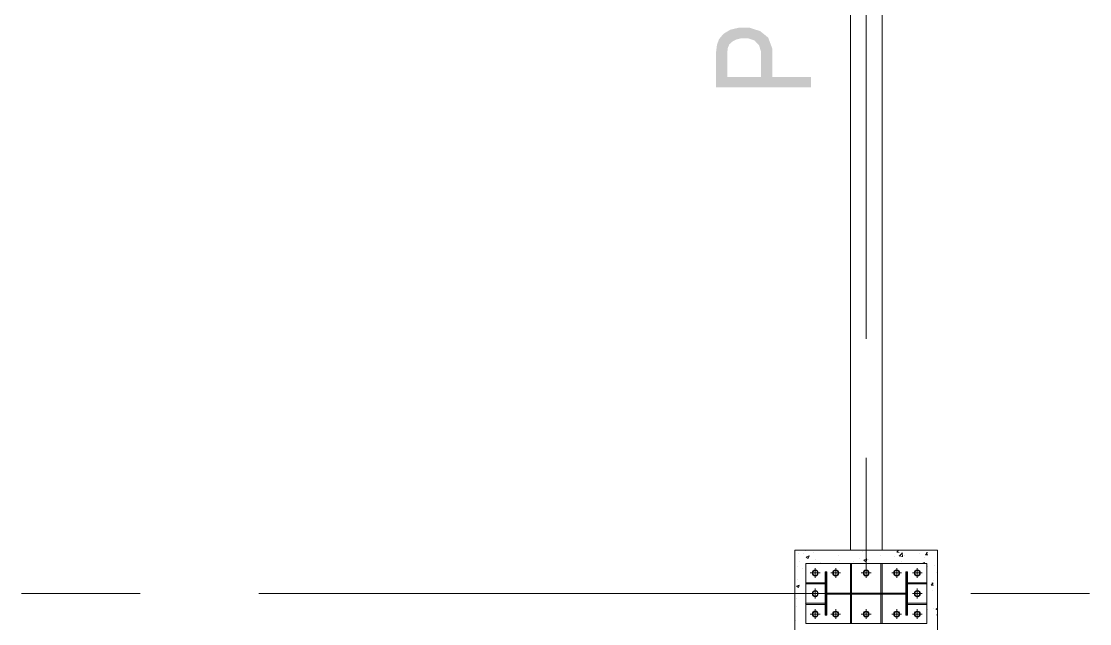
# Model space of a CAD drawing. Header units: millimetres. Extents: x 51.5 to 74.8, y 0.8 to 17.2.
# Drawn here: x 54.22 to 55.103, y 12.925 to 13.422 of the extents above; entities that cross this region are included whole.
import ezdxf

# ---------------------------------------------------------------- set-up
doc = ezdxf.new("R2010")
doc.units = ezdxf.units.MM
doc.layers.add('PDF_Geomertry', color=7, linetype='Continuous')
doc.layers.add('PDF_Solid Fills', color=7, linetype='Continuous')

msp = doc.modelspace()

# ---------------------------------------------------------------- hatches: boundary and pattern name
at = {"layer": 'PDF_Solid Fills', "transparency": 33554559}
h = msp.add_hatch(color=256, dxfattribs=at)
h.paths.add_polyline_path([(54.87301, 13.36786), (54.79454, 13.36786), (54.79454, 13.39217), (54.79454, 13.39634), (54.79538, 13.40272), (54.79607, 13.40481), (54.79704, 13.40758), (54.80079, 13.41203), (54.80357, 13.4137), (54.80635, 13.41536), (54.81315, 13.41703), (54.81718, 13.41703), (54.82246, 13.41703), (54.83107, 13.41425), (54.8344, 13.41161), (54.83774, 13.40884), (54.84121, 13.39953), (54.84121, 13.39286), (54.84121, 13.37634), (54.87301, 13.37634)])
h.paths.add_polyline_path([(54.8319, 13.37634), (54.8319, 13.393), (54.8319, 13.39703), (54.8301, 13.40272), (54.82829, 13.40453), (54.82649, 13.40647), (54.82121, 13.40828), (54.8176, 13.40828), (54.81524, 13.40828), (54.81121, 13.40731), (54.80954, 13.40647), (54.80801, 13.4055), (54.80565, 13.40342), (54.8051, 13.40203), (54.8044, 13.40078), (54.80385, 13.3962), (54.80385, 13.39286), (54.80385, 13.37634)])

# ---------------------------------------------------------------- linework, layer by layer
at = {"layer": 'PDF_Geomertry', "lineweight": 0}
for points in [[(54.90565, 13.82925), (54.90565, 12.9855)], [(54.9319, 13.82925), (54.9319, 12.9855)], [(54.91871, 13.15995), (54.91871, 13.6505)], [(54.91871, 12.9637), (54.91871, 13.06175)], [(54.8626, 12.983), (54.8626, 12.983)], [(54.86593, 12.9855), (54.86593, 12.9855)], [(54.86676, 12.98231), (54.86676, 12.98231)], [(54.86885, 12.98495), (54.86885, 12.98495)], [(54.8751, 12.98342), (54.8751, 12.98342)], [(54.87982, 12.98536), (54.87982, 12.98536)], [(54.88774, 12.98509), (54.88774, 12.98509)], [(54.89107, 12.9855), (54.89107, 12.9855)], [(54.89121, 12.9855), (54.89121, 12.9855)], [(54.91329, 12.98536), (54.91329, 12.9855)], [(54.91426, 12.9855), (54.91426, 12.9855)], [(54.91551, 12.98425), (54.91551, 12.98425)], [(54.92135, 12.9855), (54.92135, 12.9855)], [(54.92204, 12.9855), (54.92204, 12.9855)], [(54.93051, 12.98133), (54.93051, 12.98133)], [(54.94607, 12.98356), (54.94399, 12.9837), (54.94551, 12.9855)], [(54.9451, 12.98342), (54.94468, 12.9855)], [(54.94607, 12.98036), (54.94871, 12.98314)], [(54.9476, 12.9837), (54.9476, 12.9837)], [(54.94885, 12.97995), (54.94843, 12.98314)], [(54.95024, 12.98133), (54.95024, 12.98133)], [(54.96274, 12.983), (54.96274, 12.983)], [(54.96982, 12.98147), (54.96788, 12.98161), (54.9694, 12.98356)], [(54.96899, 12.98133), (54.96857, 12.98342)], [(54.9776, 12.98522), (54.9776, 12.98522)], [(54.9776, 12.98495), (54.9776, 12.98495)], [(54.85982, 12.98092), (54.85982, 12.98092)], [(54.86343, 12.9762), (54.86343, 12.9762)], [(54.86913, 12.97967), (54.87079, 12.97856), (54.87149, 12.98064)], [(54.86926, 12.97981), (54.87149, 12.98078)], [(54.87676, 12.97759), (54.87676, 12.97759)], [(54.88038, 12.97439), (54.88038, 12.97439)], [(54.88121, 12.9755), (54.88121, 12.9755)], [(54.89621, 12.98092), (54.89621, 12.98092)], [(54.89649, 12.97675), (54.89649, 12.97675)], [(54.89899, 12.97481), (54.89899, 12.97481)], [(54.89996, 12.97481), (54.89996, 12.97481)], [(54.90329, 12.97439), (54.90329, 12.97439)], [(54.90746, 12.97439), (54.90746, 12.97439)], [(54.90829, 12.97592), (54.90829, 12.97592)], [(54.91329, 12.97884), (54.91329, 12.97884)], [(54.9169, 12.97717), (54.91926, 12.97814)], [(54.9169, 12.97703), (54.91857, 12.97592), (54.91926, 12.97786)], [(54.92093, 12.97759), (54.92093, 12.97759)], [(54.92635, 12.97439), (54.92635, 12.97439)], [(54.9419, 12.98022), (54.9419, 12.98022)], [(54.94593, 12.98064), (54.94885, 12.98022)], [(54.9476, 12.97606), (54.9476, 12.97606)], [(54.94954, 12.97439), (54.94954, 12.97439)], [(54.96357, 12.97439), (54.96357, 12.97439)], [(54.96399, 12.97467), (54.96399, 12.97467)], [(54.96468, 12.97453), (54.96704, 12.97536)], [(54.96663, 12.97439), (54.9669, 12.97522)], [(54.96704, 12.97925), (54.96704, 12.97925)], [(54.97496, 12.97272), (54.97496, 12.97272)], [(54.9776, 12.97453), (54.9776, 12.97453)], [(54.85982, 12.97008), (54.85982, 12.97008)], [(54.86218, 12.97189), (54.86218, 12.97189)], [(54.86635, 12.97036), (54.86635, 12.97036)], [(54.86871, 12.9662), (54.86871, 12.9662)], [(54.86871, 12.96397), (54.86871, 12.96397)], [(54.87246, 12.96661), (54.88065, 12.96661)], [(54.87663, 12.96259), (54.87663, 12.97064)], [(54.88468, 12.96661), (54.88565, 12.96758)], [(54.88468, 12.96731), (54.8851, 12.96758)], [(54.88468, 12.96606), (54.88607, 12.96731)], [(54.88468, 12.9655), (54.88607, 12.96675)], [(54.88468, 12.96495), (54.88607, 12.9662)], [(54.88468, 12.96425), (54.88607, 12.96564)], [(54.88468, 12.9637), (54.88607, 12.96509)], [(54.88468, 12.96314), (54.88607, 12.96439)], [(54.88468, 12.96259), (54.88607, 12.96384)], [(54.88468, 12.96189), (54.88607, 12.96328)], [(54.88954, 12.96661), (54.8976, 12.96661)], [(54.89357, 12.96259), (54.89357, 12.97064)], [(54.91468, 12.96661), (54.92288, 12.96661)], [(54.91871, 12.96259), (54.91871, 12.97064)], [(54.94801, 12.96661), (54.93982, 12.96661)], [(54.94399, 12.96259), (54.94399, 12.97064)], [(54.95149, 12.96647), (54.9526, 12.96758)], [(54.95149, 12.96703), (54.95204, 12.96758)], [(54.95149, 12.96578), (54.95274, 12.96717)], [(54.95149, 12.96522), (54.95274, 12.96647)], [(54.95149, 12.96467), (54.95274, 12.96592)], [(54.95149, 12.96411), (54.95274, 12.96536)], [(54.95149, 12.96342), (54.95274, 12.96481)], [(54.95149, 12.96286), (54.95274, 12.96425)], [(54.95149, 12.96231), (54.95274, 12.96356)], [(54.96496, 12.96661), (54.9569, 12.96661)], [(54.96093, 12.96259), (54.96093, 12.97064)], [(54.96982, 12.97175), (54.96982, 12.97175)], [(54.9769, 12.96731), (54.9769, 12.96731)], [(54.9776, 12.96675), (54.9776, 12.96675)], [(54.9776, 12.9637), (54.9776, 12.9637)], [(54.85982, 12.95939), (54.85982, 12.95939)], [(54.85982, 12.95759), (54.85982, 12.95759)], [(54.86107, 12.95578), (54.86343, 12.95661)], [(54.86107, 12.95564), (54.86274, 12.95453), (54.86343, 12.95647)], [(54.86176, 12.96078), (54.86176, 12.96078)], [(54.86871, 12.96231), (54.86871, 12.96231)], [(54.86871, 12.95536), (54.86871, 12.95536)], [(54.88468, 12.96134), (54.88607, 12.96272)], [(54.88468, 12.96078), (54.88607, 12.96203)], [(54.88468, 12.96022), (54.88607, 12.96147)], [(54.88468, 12.95967), (54.88607, 12.96092)], [(54.88468, 12.95897), (54.88607, 12.96036)], [(54.88468, 12.95842), (54.88607, 12.95981)], [(54.88468, 12.95786), (54.88607, 12.95911)], [(54.88468, 12.95731), (54.88607, 12.95856)], [(54.88468, 12.95661), (54.88607, 12.958)], [(54.88468, 12.95606), (54.88607, 12.95745)], [(54.88468, 12.9555), (54.88607, 12.95675)], [(54.88468, 12.95495), (54.88607, 12.9562)], [(54.88468, 12.95425), (54.88607, 12.95564)], [(54.88468, 12.9537), (54.88607, 12.95509)], [(54.95149, 12.96175), (54.95274, 12.963)], [(54.95149, 12.96106), (54.95274, 12.96245)], [(54.95149, 12.9605), (54.95274, 12.96189)], [(54.95149, 12.95995), (54.95274, 12.9612)], [(54.95149, 12.95939), (54.95274, 12.96064)], [(54.95149, 12.95884), (54.95274, 12.96009)], [(54.95149, 12.95814), (54.95274, 12.95953)], [(54.95149, 12.95759), (54.95274, 12.95897)], [(54.95149, 12.95703), (54.95274, 12.95828)], [(54.95149, 12.95647), (54.95274, 12.95772)], [(54.95149, 12.95578), (54.95274, 12.95717)], [(54.95149, 12.95522), (54.95274, 12.95661)], [(54.95149, 12.95467), (54.95274, 12.95592)], [(54.95149, 12.95411), (54.95274, 12.95536)], [(54.95149, 12.95342), (54.95274, 12.95481)], [(54.96885, 12.95661), (54.96885, 12.95661)], [(54.9744, 12.95647), (54.97246, 12.95661), (54.97413, 12.95856)], [(54.97357, 12.95633), (54.97315, 12.95842)], [(54.97454, 12.96064), (54.97454, 12.96064)], [(54.9776, 12.95633), (54.9776, 12.95633)], [(54.31857, 12.94953), (54.22038, 12.94953)], [(54.90718, 12.94953), (54.41663, 12.94953)], [(54.85982, 12.9487), (54.85982, 12.9487)], [(54.85982, 12.94564), (54.85982, 12.94564)], [(54.86135, 12.94981), (54.86135, 12.94981)], [(54.86149, 12.94578), (54.86149, 12.94578)], [(54.86871, 12.94675), (54.86871, 12.94675)], [(54.87246, 12.94953), (54.88065, 12.94953)], [(54.87663, 12.9537), (54.87663, 12.9455)], [(54.88468, 12.95314), (54.88607, 12.95439)], [(54.88468, 12.95259), (54.88607, 12.95384)], [(54.88468, 12.95203), (54.88607, 12.95328)], [(54.88468, 12.95134), (54.88607, 12.95272)], [(54.88468, 12.95078), (54.88607, 12.95217)], [(54.88468, 12.95022), (54.88607, 12.95147)], [(54.88468, 12.94967), (54.88607, 12.95092)], [(54.88468, 12.94897), (54.88607, 12.95036)], [(54.88468, 12.94786), (54.88607, 12.94911), (54.8869, 12.94995)], [(54.88468, 12.94842), (54.88607, 12.94981), (54.88621, 12.94995)], [(54.88468, 12.94731), (54.88607, 12.94856)], [(54.88468, 12.94675), (54.88607, 12.948)], [(54.88468, 12.94606), (54.88607, 12.94745)], [(54.88468, 12.9455), (54.88607, 12.94675)], [(54.88468, 12.94495), (54.88607, 12.9462)], [(54.88468, 12.94439), (54.88607, 12.94564)], [(54.88663, 12.94911), (54.88746, 12.94995)], [(54.88718, 12.94911), (54.88801, 12.94995)], [(54.88788, 12.94911), (54.88857, 12.94995)], [(54.88843, 12.94911), (54.88926, 12.94995)], [(54.88899, 12.94911), (54.88982, 12.94995)], [(54.88954, 12.94911), (54.89038, 12.94995)], [(54.89024, 12.94911), (54.89093, 12.94995)], [(54.89079, 12.94911), (54.89149, 12.94995)], [(54.89135, 12.94911), (54.89218, 12.94995)], [(54.8919, 12.94911), (54.89274, 12.94995)], [(54.89246, 12.94911), (54.89329, 12.94995)], [(54.89315, 12.94911), (54.89385, 12.94995)], [(54.89371, 12.94911), (54.89454, 12.94995)], [(54.89426, 12.94911), (54.8951, 12.94995)], [(54.89482, 12.94911), (54.89565, 12.94995)], [(54.89551, 12.94911), (54.89621, 12.94995)], [(54.89607, 12.94911), (54.8969, 12.94995)], [(54.89663, 12.94911), (54.89746, 12.94995)], [(54.89718, 12.94911), (54.89801, 12.94995)], [(54.89788, 12.94911), (54.89857, 12.94995)], [(54.89843, 12.94911), (54.89913, 12.94995)], [(54.89899, 12.94911), (54.89982, 12.94995)], [(54.89954, 12.94911), (54.90038, 12.94995)], [(54.9001, 12.94911), (54.90093, 12.94995)], [(54.90079, 12.94911), (54.90149, 12.94995)], [(54.90135, 12.94911), (54.90218, 12.94995)], [(54.9019, 12.94911), (54.90274, 12.94995)], [(54.90246, 12.94911), (54.90329, 12.94995)], [(54.90315, 12.94911), (54.90385, 12.94995)], [(54.90371, 12.94911), (54.9044, 12.94995)], [(54.90426, 12.94911), (54.9051, 12.94995)], [(54.90482, 12.94911), (54.90565, 12.94995)], [(54.90551, 12.94911), (54.90621, 12.94995)], [(54.90607, 12.94911), (54.90676, 12.94995)], [(54.90663, 12.94911), (54.90746, 12.94995)], [(54.90718, 12.94911), (54.90801, 12.94995)], [(54.90774, 12.94911), (54.90857, 12.94995)], [(54.90843, 12.94911), (54.90913, 12.94995)], [(54.90899, 12.94911), (54.90982, 12.94995)], [(54.90954, 12.94911), (54.91038, 12.94995)], [(54.9101, 12.94911), (54.91093, 12.94995)], [(54.91079, 12.94911), (54.91149, 12.94995)], [(54.91135, 12.94911), (54.91204, 12.94995)], [(54.9119, 12.94911), (54.91274, 12.94995)], [(54.91246, 12.94911), (54.91329, 12.94995)], [(54.91301, 12.94911), (54.91385, 12.94995)], [(54.91371, 12.94911), (54.9144, 12.94995)], [(54.91426, 12.94911), (54.9151, 12.94995)], [(54.91482, 12.94911), (54.91565, 12.94995)], [(54.91538, 12.94911), (54.91621, 12.94995)], [(54.91607, 12.94911), (54.91676, 12.94995)], [(54.91663, 12.94911), (54.91746, 12.94995)], [(54.91718, 12.94911), (54.91801, 12.94995)], [(54.91774, 12.94911), (54.91857, 12.94995)], [(54.91843, 12.94911), (54.91913, 12.94995)], [(54.91899, 12.94911), (54.91968, 12.94995)], [(54.91954, 12.94911), (54.92038, 12.94995)], [(54.9201, 12.94911), (54.92093, 12.94995)], [(54.92065, 12.94911), (54.92149, 12.94995)], [(54.92135, 12.94911), (54.92204, 12.94995)], [(54.9219, 12.94911), (54.92274, 12.94995)], [(54.92246, 12.94911), (54.92329, 12.94995)], [(54.92301, 12.94911), (54.92385, 12.94995)], [(54.92371, 12.94911), (54.9244, 12.94995)], [(54.92426, 12.94911), (54.92496, 12.94995)], [(54.92482, 12.94911), (54.92565, 12.94995)], [(54.92538, 12.94911), (54.92621, 12.94995)], [(54.92607, 12.94911), (54.92676, 12.94995)], [(54.92663, 12.94911), (54.92732, 12.94995)], [(54.92718, 12.94911), (54.92801, 12.94995)], [(54.92774, 12.94911), (54.92857, 12.94995)], [(54.92829, 12.94911), (54.92913, 12.94995)], [(54.92899, 12.94911), (54.92968, 12.94995)], [(54.92954, 12.94911), (54.93038, 12.94995)], [(54.9301, 12.94911), (54.93093, 12.94995)], [(54.93065, 12.94911), (54.93149, 12.94995)], [(54.93135, 12.94911), (54.93204, 12.94995)], [(54.9319, 12.94911), (54.9326, 12.94995)], [(54.93246, 12.94911), (54.93329, 12.94995)], [(54.93301, 12.94911), (54.93385, 12.94995)], [(54.93371, 12.94911), (54.9344, 12.94995)], [(54.93426, 12.94911), (54.93496, 12.94995)], [(54.93482, 12.94911), (54.93565, 12.94995)], [(54.93538, 12.94911), (54.93621, 12.94995)], [(54.93593, 12.94911), (54.93676, 12.94995)], [(54.93663, 12.94911), (54.93732, 12.94995)], [(54.93718, 12.94911), (54.93801, 12.94995)], [(54.93774, 12.94911), (54.93857, 12.94995)], [(54.93829, 12.94911), (54.93913, 12.94995)], [(54.93899, 12.94911), (54.93968, 12.94995)], [(54.93954, 12.94911), (54.94024, 12.94995)], [(54.9401, 12.94911), (54.94093, 12.94995)], [(54.94065, 12.94911), (54.94149, 12.94995)], [(54.94121, 12.94911), (54.94204, 12.94995)], [(54.9419, 12.94911), (54.9426, 12.94995)], [(54.94246, 12.94911), (54.94329, 12.94995)], [(54.94301, 12.94911), (54.94385, 12.94995)], [(54.94357, 12.94911), (54.9444, 12.94995)], [(54.94426, 12.94911), (54.94496, 12.94995)], [(54.94482, 12.94911), (54.94565, 12.94995)], [(54.94538, 12.94911), (54.94621, 12.94995)], [(54.94593, 12.94911), (54.94676, 12.94995)], [(54.94663, 12.94911), (54.94732, 12.94995)], [(54.94718, 12.94911), (54.94788, 12.94995)], [(54.94774, 12.94911), (54.94857, 12.94995)], [(54.94829, 12.94911), (54.94913, 12.94995)], [(54.94885, 12.94911), (54.94968, 12.94995)], [(54.94954, 12.94911), (54.95024, 12.94995)], [(54.9501, 12.94911), (54.95093, 12.94995)], [(54.95065, 12.94911), (54.95149, 12.94995), (54.95274, 12.95134)], [(54.95121, 12.94911), (54.95149, 12.94939), (54.95274, 12.95064)], [(54.95149, 12.95286), (54.95274, 12.95425)], [(54.95149, 12.95231), (54.95274, 12.95356)], [(54.95149, 12.95175), (54.95274, 12.953)], [(54.95149, 12.9512), (54.95274, 12.95245)], [(54.95149, 12.9505), (54.95274, 12.95189)], [(54.95149, 12.94884), (54.95274, 12.95009)], [(54.95149, 12.94814), (54.95274, 12.94953)], [(54.95149, 12.94759), (54.95274, 12.94897)], [(54.95149, 12.94703), (54.95274, 12.94828)], [(54.95149, 12.94647), (54.95274, 12.94772)], [(54.95149, 12.94592), (54.95274, 12.94717)], [(54.95149, 12.94522), (54.95274, 12.94661)], [(54.95149, 12.94467), (54.95274, 12.94592)], [(54.96496, 12.94953), (54.9569, 12.94953)], [(54.96093, 12.9537), (54.96093, 12.9455)], [(54.96885, 12.948), (54.96885, 12.948)], [(54.97357, 12.95217), (54.97357, 12.95217)], [(54.9776, 12.953), (54.9776, 12.953)], [(54.9776, 12.94856), (54.9776, 12.94856)], [(55.10343, 12.94953), (55.00524, 12.94953)], [(54.85982, 12.94189), (54.85996, 12.94189)], [(54.85982, 12.93786), (54.85982, 12.93786)], [(54.86093, 12.9387), (54.86093, 12.9387)], [(54.86815, 12.94161), (54.86815, 12.94161)], [(54.86871, 12.94467), (54.86871, 12.94467)], [(54.88468, 12.9437), (54.88607, 12.94508)], [(54.88468, 12.94314), (54.88607, 12.94453)], [(54.88468, 12.94259), (54.88607, 12.94384)], [(54.88468, 12.94203), (54.88607, 12.94328)], [(54.88468, 12.94134), (54.88607, 12.94272)], [(54.88468, 12.94078), (54.88607, 12.94217)], [(54.88468, 12.94022), (54.88607, 12.94147)], [(54.88468, 12.93967), (54.88607, 12.94092)], [(54.88468, 12.93911), (54.88607, 12.94036)], [(54.88468, 12.93842), (54.88607, 12.93981)], [(54.88468, 12.93786), (54.88607, 12.93911)], [(54.88468, 12.93731), (54.88607, 12.93856)], [(54.88468, 12.93675), (54.88607, 12.938)], [(54.88468, 12.93606), (54.88607, 12.93745)], [(54.88468, 12.9355), (54.88607, 12.93689)], [(54.95149, 12.94411), (54.95274, 12.94536)], [(54.95149, 12.94356), (54.95274, 12.94481)], [(54.95149, 12.94286), (54.95274, 12.94425)], [(54.95149, 12.94231), (54.95274, 12.9437)], [(54.95149, 12.94175), (54.95274, 12.943)], [(54.95149, 12.9412), (54.95274, 12.94245)], [(54.95149, 12.9405), (54.95274, 12.94189)], [(54.95149, 12.93995), (54.95274, 12.94134)], [(54.95149, 12.93939), (54.95274, 12.94064)], [(54.95149, 12.93884), (54.95274, 12.94009)], [(54.95149, 12.93828), (54.95274, 12.93953)], [(54.95149, 12.93759), (54.95274, 12.93897)], [(54.95149, 12.93703), (54.95274, 12.93828)], [(54.95149, 12.93647), (54.95274, 12.93772)], [(54.95149, 12.93592), (54.95274, 12.93717)], [(54.97454, 12.93717), (54.97454, 12.93717)], [(54.97635, 12.93689), (54.9776, 12.93606)], [(54.97649, 12.93703), (54.9776, 12.93745)], [(54.9776, 12.94217), (54.9776, 12.94217)], [(54.9776, 12.93717), (54.9776, 12.93717)], [(54.86871, 12.93481), (54.86871, 12.93481)], [(54.86871, 12.93384), (54.86871, 12.93384)], [(54.86871, 12.93064), (54.86871, 12.93064)], [(54.87246, 12.93258), (54.88065, 12.93258)], [(54.87663, 12.93661), (54.87663, 12.92856)], [(54.88468, 12.93495), (54.88607, 12.9362)], [(54.88468, 12.93439), (54.88607, 12.93564)], [(54.88468, 12.9337), (54.88607, 12.93509)], [(54.88468, 12.93314), (54.88607, 12.93453)], [(54.88468, 12.93258), (54.88607, 12.93384)], [(54.88468, 12.93203), (54.88607, 12.93328)], [(54.88496, 12.93161), (54.88607, 12.93272)], [(54.88551, 12.93161), (54.88607, 12.93217)], [(54.88954, 12.93258), (54.8976, 12.93258)], [(54.89357, 12.93661), (54.89357, 12.92856)], [(54.91468, 12.93258), (54.92288, 12.93258)], [(54.91871, 12.93661), (54.91871, 12.92856)], [(54.94801, 12.93258), (54.93982, 12.93258)], [(54.94399, 12.93661), (54.94399, 12.92856)], [(54.95149, 12.93522), (54.95274, 12.93661)], [(54.95149, 12.93467), (54.95274, 12.93606)], [(54.95149, 12.93411), (54.95274, 12.93536)], [(54.95149, 12.93356), (54.95274, 12.93481)], [(54.95149, 12.93286), (54.95274, 12.93425)], [(54.95149, 12.93231), (54.95274, 12.9337)], [(54.95149, 12.93175), (54.95274, 12.933)], [(54.9519, 12.93161), (54.95274, 12.93245)], [(54.95246, 12.93161), (54.95274, 12.93189)], [(54.96496, 12.93258), (54.9569, 12.93258)], [(54.96093, 12.93661), (54.96093, 12.92856)], [(54.96885, 12.93606), (54.96885, 12.93606)], [(54.96968, 12.9362), (54.96968, 12.9362)], [(54.9776, 12.93161), (54.97704, 12.93161), (54.9776, 12.93231)], [(54.9776, 12.93147), (54.9776, 12.93147)], [(54.85982, 12.92717), (54.85982, 12.92717)], [(54.86051, 12.92759), (54.86051, 12.92759)], [(54.87079, 12.92481), (54.87079, 12.92481)], [(54.91288, 12.92481), (54.91288, 12.92481)], [(54.9269, 12.92481), (54.9269, 12.92481)], [(54.9776, 12.92522), (54.9776, 12.92522)]]:
    msp.add_lwpolyline(points, dxfattribs=at)
for points in [[(54.85982, 12.91356), (54.85982, 12.9855), (54.9776, 12.9855), (54.9776, 12.91356), (54.85982, 12.91356)], [(54.85982, 12.98147), (54.85982, 12.98147), (54.85982, 12.98147)], [(54.86538, 12.9855), (54.86538, 12.9855), (54.86538, 12.9855), (54.86538, 12.9855)], [(54.86815, 12.9855), (54.86815, 12.9855), (54.86815, 12.9855), (54.86815, 12.9855)], [(54.88204, 12.9855), (54.88204, 12.9855), (54.88204, 12.9855), (54.88204, 12.9855)], [(54.89857, 12.9855), (54.89857, 12.9855), (54.89857, 12.9855), (54.89857, 12.9855)], [(54.90801, 12.9855), (54.90801, 12.9855), (54.90801, 12.9855)], [(54.9151, 12.9855), (54.9151, 12.9855), (54.9151, 12.9855), (54.9151, 12.9855)], [(54.93163, 12.9855), (54.93163, 12.9855), (54.93163, 12.9855), (54.93163, 12.9855)], [(54.93718, 12.9855), (54.93718, 12.9855), (54.93718, 12.9855)], [(54.94815, 12.9855), (54.94815, 12.9855), (54.94815, 12.9855), (54.94815, 12.9855)], [(54.9501, 12.9855), (54.9501, 12.9855), (54.9501, 12.9855)], [(54.96024, 12.9855), (54.96024, 12.9855), (54.96024, 12.9855)], [(54.96399, 12.9855), (54.96399, 12.9855), (54.96399, 12.9855)], [(54.96482, 12.9855), (54.96482, 12.9855), (54.96482, 12.9855), (54.96482, 12.9855)], [(54.85982, 12.97856), (54.85982, 12.97856), (54.85982, 12.97856), (54.85982, 12.97856)], [(54.86871, 12.92481), (54.96885, 12.92481), (54.96885, 12.97439), (54.86871, 12.97439), (54.86871, 12.92481)], [(54.86871, 12.97286), (54.86871, 12.97286), (54.86871, 12.97286)], [(54.87954, 12.97439), (54.87954, 12.97439), (54.87954, 12.97439), (54.87954, 12.97439)], [(54.88288, 12.97439), (54.88288, 12.97439), (54.88288, 12.97439)], [(54.89357, 12.97439), (54.89357, 12.97439), (54.89357, 12.97439), (54.89357, 12.97439)], [(54.89732, 12.97439), (54.89732, 12.97439), (54.89732, 12.97439)], [(54.8994, 12.97439), (54.8994, 12.97439), (54.8994, 12.97439)], [(54.90565, 12.94995), (54.90565, 12.97439), (54.90663, 12.97439), (54.90663, 12.94995), (54.90565, 12.94995)], [(54.92149, 12.97439), (54.92149, 12.97439), (54.92149, 12.97439)], [(54.9319, 12.94995), (54.9319, 12.97439), (54.93079, 12.97439), (54.93079, 12.94995), (54.9319, 12.94995)], [(54.93551, 12.97439), (54.93551, 12.97439), (54.93551, 12.97439), (54.93551, 12.97439)], [(54.96885, 12.97245), (54.96885, 12.97245), (54.96885, 12.97245), (54.96885, 12.97245)], [(54.85982, 12.97203), (54.85982, 12.97203), (54.85982, 12.97203)], [(54.85982, 12.96953), (54.85982, 12.96953), (54.85982, 12.96953), (54.85982, 12.96953)], [(54.85982, 12.968), (54.85982, 12.968), (54.85982, 12.968)], [(54.86871, 12.97064), (54.86871, 12.97064), (54.86871, 12.97064)], [(54.88607, 12.93161), (54.88468, 12.93161), (54.88468, 12.96758), (54.88607, 12.96758), (54.88607, 12.93161)], [(54.95149, 12.93161), (54.95274, 12.93161), (54.95274, 12.96758), (54.95149, 12.96758), (54.95149, 12.93161)], [(54.96885, 12.97189), (54.96885, 12.97189), (54.96885, 12.97189)], [(54.96885, 12.96772), (54.96885, 12.96772), (54.96885, 12.96772)], [(54.85982, 12.95745), (54.85982, 12.95745), (54.85982, 12.95745), (54.85982, 12.95745)], [(54.86871, 12.9587), (54.86871, 12.9587), (54.86871, 12.9587)], [(54.86871, 12.95759), (54.88468, 12.95759), (54.88468, 12.95856), (54.86871, 12.95856), (54.86871, 12.95759)], [(54.96885, 12.95759), (54.95274, 12.95759), (54.95274, 12.95856), (54.96885, 12.95856), (54.96885, 12.95759)], [(54.96885, 12.96189), (54.96885, 12.96189), (54.96885, 12.96189)], [(54.96885, 12.95995), (54.96885, 12.95995), (54.96885, 12.95995), (54.96885, 12.95995)], [(54.96885, 12.95689), (54.96885, 12.95689), (54.96885, 12.95689)], [(54.9776, 12.96106), (54.9776, 12.96106), (54.9776, 12.96106)], [(54.85982, 12.95106), (54.85982, 12.95106), (54.85982, 12.95106), (54.85982, 12.95106)], [(54.85982, 12.94689), (54.85982, 12.94689), (54.85982, 12.94689), (54.85982, 12.94689)], [(54.88607, 12.94911), (54.95149, 12.94911), (54.95149, 12.94995), (54.88607, 12.94995), (54.88607, 12.94911)], [(54.90565, 12.94911), (54.90565, 12.92481), (54.90663, 12.92481), (54.90663, 12.94911), (54.90565, 12.94911)], [(54.9319, 12.94911), (54.9319, 12.92481), (54.93079, 12.92481), (54.93079, 12.94911), (54.9319, 12.94911)], [(54.96885, 12.95134), (54.96885, 12.95134), (54.96885, 12.95134), (54.96885, 12.95134)], [(54.96885, 12.9462), (54.96885, 12.9462), (54.96885, 12.9462)], [(54.9776, 12.94911), (54.9776, 12.94911), (54.9776, 12.94911)], [(54.86871, 12.94161), (54.88468, 12.94161), (54.88468, 12.9405), (54.86871, 12.9405), (54.86871, 12.94161)], [(54.86871, 12.9412), (54.86871, 12.9412), (54.86871, 12.9412)], [(54.96885, 12.94161), (54.95274, 12.94161), (54.95274, 12.9405), (54.96885, 12.9405), (54.96885, 12.94161)], [(54.96885, 12.94078), (54.96885, 12.94078), (54.96885, 12.94078), (54.96885, 12.94078)], [(54.85982, 12.93634), (54.85982, 12.93634), (54.85982, 12.93634)], [(54.85982, 12.9337), (54.85982, 12.9337), (54.85982, 12.9337)], [(54.85982, 12.92995), (54.85982, 12.92995), (54.85982, 12.92995)], [(54.96885, 12.9355), (54.96885, 12.9355), (54.96885, 12.9355), (54.96885, 12.9355)], [(54.96885, 12.9355), (54.96885, 12.9355), (54.96885, 12.9355)], [(54.96885, 12.93022), (54.96885, 12.93022), (54.96885, 12.93022)], [(54.9776, 12.93522), (54.9776, 12.93522), (54.9776, 12.93522)], [(54.85982, 12.92578), (54.85982, 12.92578), (54.85982, 12.92578)], [(54.87801, 12.92481), (54.87801, 12.92481), (54.87801, 12.92481)], [(54.88343, 12.92481), (54.88343, 12.92481), (54.88343, 12.92481)], [(54.88843, 12.92481), (54.88843, 12.92481), (54.88843, 12.92481)], [(54.89454, 12.92481), (54.89454, 12.92481), (54.89454, 12.92481)], [(54.89885, 12.92481), (54.89885, 12.92481), (54.89885, 12.92481)], [(54.91107, 12.92481), (54.91107, 12.92481), (54.91107, 12.92481)], [(54.91149, 12.92481), (54.91149, 12.92481), (54.91149, 12.92481), (54.91149, 12.92481)], [(54.92774, 12.92481), (54.92774, 12.92481), (54.92774, 12.92481)], [(54.93454, 12.92481), (54.93454, 12.92481), (54.93454, 12.92481), (54.93454, 12.92481)], [(54.94426, 12.92481), (54.94426, 12.92481), (54.94426, 12.92481)], [(54.95496, 12.92481), (54.95496, 12.92481), (54.95496, 12.92481)], [(54.95746, 12.92481), (54.95746, 12.92481), (54.95746, 12.92481), (54.95746, 12.92481)], [(54.96079, 12.92481), (54.96079, 12.92481), (54.96079, 12.92481)]]:
    msp.add_lwpolyline(points, close=True, dxfattribs=at)
for centre, radius in [((54.87663, 12.96661), 0.00208), ((54.89357, 12.96661), 0.0025), ((54.89357, 12.96661), 0.00208), ((54.91871, 12.96661), 0.0025), ((54.91871, 12.96661), 0.00208), ((54.94399, 12.96661), 0.0025), ((54.94399, 12.96661), 0.00208), ((54.96093, 12.96661), 0.0025), ((54.96093, 12.96661), 0.00208), ((54.87663, 12.94953), 0.00208), ((54.96093, 12.94953), 0.0025), ((54.96093, 12.94953), 0.00208), ((54.87663, 12.93258), 0.00208), ((54.89357, 12.93258), 0.0025), ((54.89357, 12.93258), 0.00208), ((54.91871, 12.93258), 0.0025), ((54.91871, 12.93258), 0.00208), ((54.94399, 12.93258), 0.0025), ((54.94399, 12.93258), 0.00208), ((54.96093, 12.93258), 0.0025), ((54.96093, 12.93258), 0.00208)]:
    msp.add_circle(centre, radius, dxfattribs=at)
for points in [[(54.87899, 12.96661), (54.87899, 12.968), (54.87788, 12.96911), (54.87663, 12.96911), (54.87524, 12.96911), (54.87413, 12.968), (54.87413, 12.96661), (54.87413, 12.96522), (54.87524, 12.96411), (54.87663, 12.96411), (54.87788, 12.96411), (54.87899, 12.96522), (54.87899, 12.96661)], [(54.87899, 12.94953), (54.87899, 12.95092), (54.87788, 12.95203), (54.87663, 12.95203), (54.87524, 12.95203), (54.87413, 12.95092), (54.87413, 12.94953), (54.87413, 12.94814), (54.87524, 12.94703), (54.87663, 12.94703), (54.87788, 12.94703), (54.87899, 12.94814), (54.87899, 12.94953)], [(54.87899, 12.93258), (54.87899, 12.93397), (54.87788, 12.93509), (54.87663, 12.93509), (54.87524, 12.93509), (54.87413, 12.93397), (54.87413, 12.93258), (54.87413, 12.9312), (54.87524, 12.93009), (54.87663, 12.93009), (54.87788, 12.93009), (54.87899, 12.9312), (54.87899, 12.93258)]]:
    msp.add_open_spline(points, degree=3, knots=[0, 0, 0, 0, 1, 1, 1, 2, 2, 2, 3, 3, 3, 4, 4, 4, 4], dxfattribs=at)

doc.saveas('drawing.dxf')
